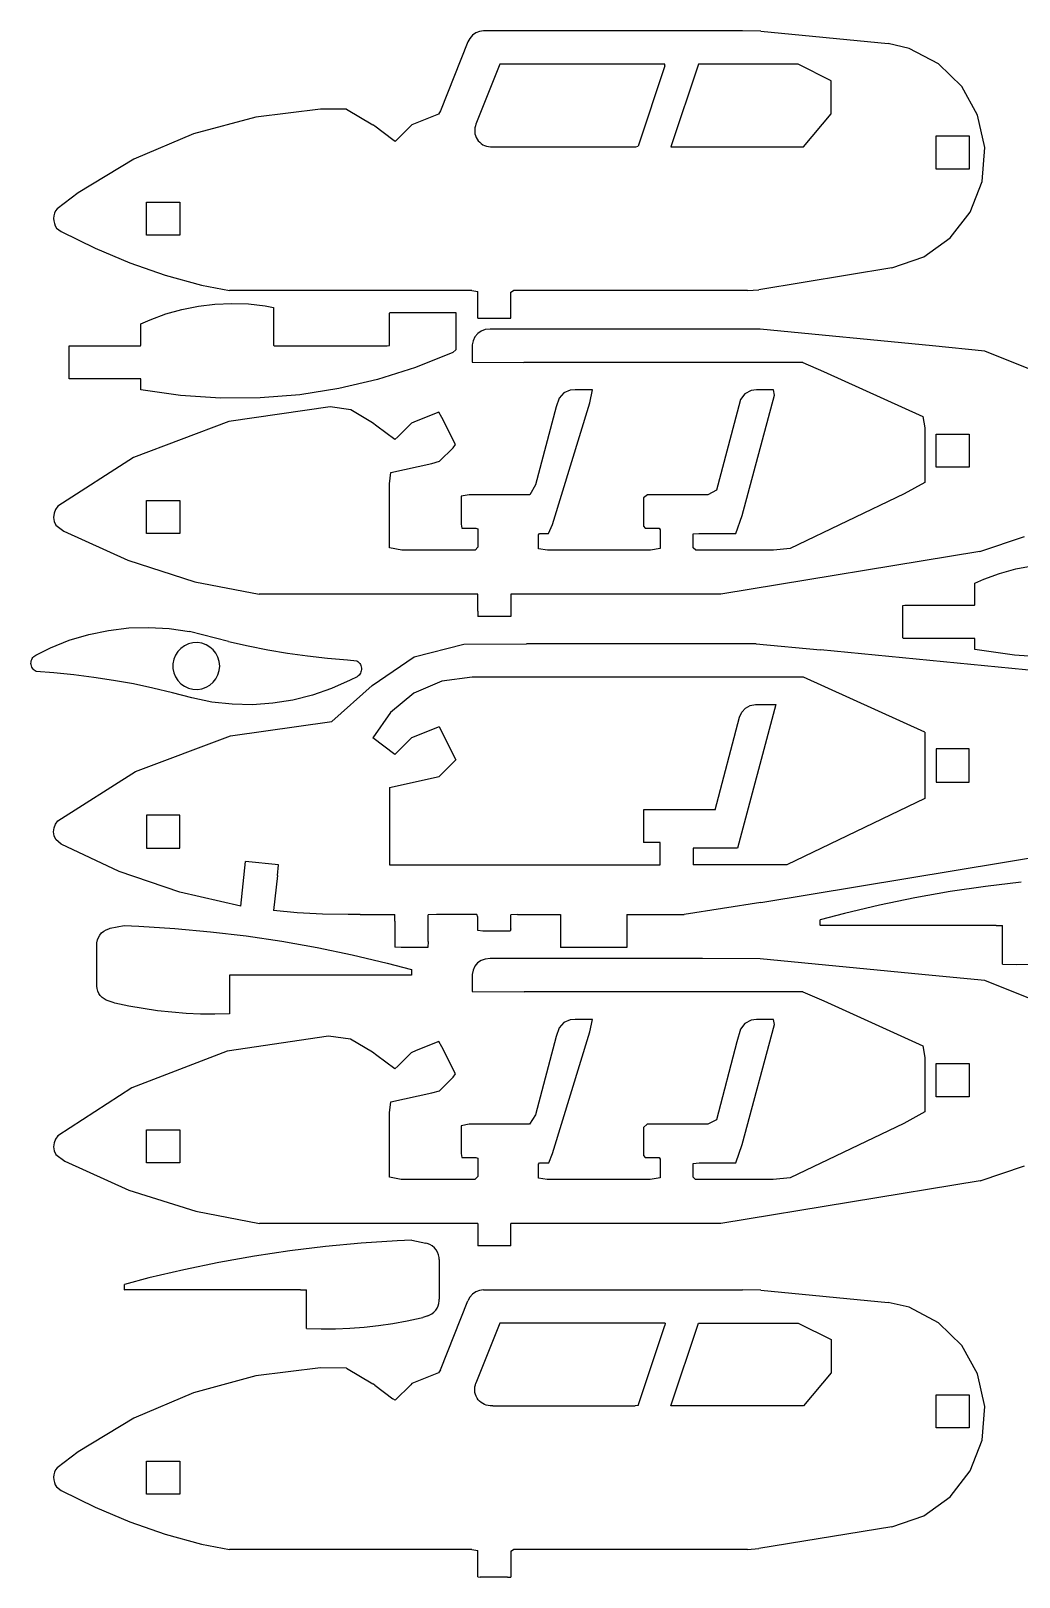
# Model space of a CAD drawing. Extents: x -268 to 268, y -210 to 210.
# Drawn here: x -268.4 to 0, y -210 to 210 of the extents above; entities that cross this region are included whole.
import ezdxf

# ---------------------------------------------------------------- set-up
doc = ezdxf.new("R2010")
doc.units = 0
doc.header["$MEASUREMENT"] = 0
doc.layers.get('0').update_dxf_attribs({"linetype": 'CONTINUOUS'})

msp = doc.modelspace()

# ---------------------------------------------------------------- linework, layer by layer
for p, q in [((-145.46, 209.99), (-146.56, 209.86)), ((-75.1, 209.99), (-145.46, 209.99)), ((-70.17, 209.95), (-75.1, 209.99)), ((-149.71, 207.04), (-157.21, 188.25)), ((-149.24, 207.95), (-149.71, 207.04)), ((-148.51, 208.81), (-149.24, 207.95)), ((-147.6, 209.45), (-148.51, 208.81)), ((-146.56, 209.86), (-147.6, 209.45)), ((-70.17, 209.95), (-35.55, 206.58)), ((-29.85, 205.24), (-35.55, 206.58)), ((-21.9, 201.05), (-29.85, 205.24)), ((-141.03, 200.96), (-147.54, 184.67)), ((-96.19, 200.96), (-141.03, 200.96)), ((-96.19, 200.47), (-103.48, 178.66)), ((-96.19, 200.47), (-96.19, 200.96)), ((-87.04, 200.96), (-94.55, 178.48)), ((-60.03, 200.96), (-87.04, 200.96)), ((-51.04, 196.46), (-60.03, 200.96)), ((-15.58, 194.88), (-21.9, 201.05)), ((-51.04, 187.47), (-51.04, 196.46)), ((-11.25, 187.15), (-15.58, 194.88)), ((-207.32, 186.6), (-224.3, 182.03)), ((-189.79, 188.78), (-207.32, 186.6)), ((-182.67, 188.75), (-189.79, 188.78)), ((-182.67, 188.75), (-175.57, 184.47)), ((-157.7, 187.4), (-164.93, 184.5)), ((-157.21, 188.25), (-157.7, 187.4)), ((-58.54, 178.48), (-51.04, 187.47)), ((-9.28, 178.3), (-11.25, 187.15)), ((-224.3, 182.03), (-240.47, 175.14)), ((-175.03, 184.08), (-175.57, 184.47)), ((-170.1, 180.39), (-175.03, 184.08)), ((-169.52, 179.97), (-165.27, 184.22)), ((-164.93, 184.5), (-165.27, 184.22)), ((-147.82, 183.67), (-147.88, 183.13)), ((-147.88, 183.13), (-147.87, 182.6)), ((-147.87, 182.6), (-147.8, 182.07)), ((-147.7, 184.2), (-147.82, 183.67)), ((-147.8, 182.07), (-147.67, 181.56)), ((-147.54, 184.67), (-147.7, 184.2)), ((-147.67, 181.56), (-147.47, 181.06)), ((-147.47, 181.06), (-147.21, 180.59)), ((-147.21, 180.59), (-146.89, 180.14)), ((-22.54, 172.46), (-22.54, 181.49)), ((-22.54, 181.49), (-13.54, 181.49)), ((-13.54, 181.49), (-13.54, 172.46)), ((-169.52, 179.97), (-170.1, 180.39)), ((-146.89, 180.14), (-146.52, 179.74)), ((-146.52, 179.74), (-146.11, 179.39)), ((-146.11, 179.39), (-145.67, 179.09)), ((-145.67, 179.09), (-145.19, 178.85)), ((-145.19, 178.85), (-144.69, 178.67)), ((-144.69, 178.67), (-144.16, 178.55)), ((-144.16, 178.55), (-143.62, 178.49)), ((-143.62, 178.49), (-142.83, 178.48)), ((-142.83, 178.48), (-104.1, 178.48)), ((-104.1, 178.48), (-103.48, 178.66)), ((-94.55, 178.48), (-58.54, 178.48)), ((-9.99, 169.11), (-9.28, 178.3)), ((-240.47, 175.14), (-255.6, 166.03)), ((-13.54, 172.46), (-22.54, 172.46)), ((-13.24, 160.79), (-9.99, 169.11)), ((-255.6, 166.03), (-261.33, 161.66)), ((-262.19, 159.78), (-262.26, 159.08)), ((-262.01, 160.45), (-262.19, 159.78)), ((-261.72, 161.08), (-262.01, 160.45)), ((-261.33, 161.66), (-261.72, 161.08)), ((-237.04, 154.48), (-237.04, 163.47)), ((-237.04, 163.47), (-228.01, 163.47)), ((-228.01, 163.47), (-228.01, 154.48)), ((-18.67, 153.82), (-13.24, 160.79)), ((-262.26, 159.08), (-262.22, 158.38)), ((-262.22, 158.38), (-262.07, 157.7)), ((-262.07, 157.7), (-261.82, 157.05)), ((-261.82, 157.05), (-261.46, 156.45)), ((-261.46, 156.45), (-260.18, 155.5)), ((-260.18, 155.5), (-251.02, 150.95)), ((-228.01, 154.48), (-237.04, 154.48)), ((-25.89, 148.64), (-18.67, 153.82)), ((-251.02, 150.95), (-241.6, 147)), ((-241.6, 147), (-231.95, 143.66)), ((-34.54, 145.68), (-25.89, 148.64)), ((-231.95, 143.66), (-222.1, 140.93)), ((-34.54, 145.68), (-70.66, 139.67)), ((-222.1, 140.93), (-214.48, 139.47)), ((-148.61, 139.47), (-214.48, 139.47)), ((-148.61, 139.47), (-147.05, 139.17)), ((-147.05, 131.99), (-147.05, 139.17)), ((-138.02, 139.01), (-137.33, 139.47)), ((-138.02, 131.96), (-138.02, 139.01)), ((-73.76, 139.47), (-137.33, 139.47)), ((-73.76, 139.47), (-70.66, 139.67)), ((-227.4, 134.33), (-222.94, 135.23)), ((-222.94, 135.23), (-218.43, 135.78)), ((-218.43, 135.78), (-213.89, 135.98)), ((-213.89, 135.98), (-209.34, 135.84)), ((-209.34, 135.84), (-204.79, 135.35)), ((-204.79, 135.35), (-202.52, 134.85)), ((-202.52, 134.85), (-202.52, 124.65)), ((-238.53, 130.43), (-236.07, 131.54)), ((-238.53, 124.61), (-238.53, 130.43)), ((-236.07, 131.54), (-231.78, 133.1)), ((-231.78, 133.1), (-227.4, 134.33)), ((-171.01, 133.27), (-170.96, 133.48)), ((-171.01, 124.54), (-171.01, 133.27)), ((-170.96, 133.48), (-153.56, 133.48)), ((-153.56, 133.48), (-153.03, 133.47)), ((-153.03, 133.47), (-153.03, 123.34)), ((-147.05, 131.99), (-146.35, 131.96)), ((-146.35, 131.96), (-138.96, 131.96)), ((-138.96, 131.96), (-138.02, 131.96)), ((-147.82, 126.88), (-148.32, 125.83)), ((-147.07, 127.78), (-147.82, 126.88)), ((-146.13, 128.45), (-147.07, 127.78)), ((-145.04, 128.87), (-146.13, 128.45)), ((-143.64, 128.99), (-145.04, 128.87)), ((-85.91, 128.99), (-143.64, 128.99)), ((-70.3, 128.96), (-85.91, 128.99)), ((-23.54, 124.42), (-70.3, 128.96)), ((-258.03, 124.47), (-257.56, 124.49)), ((-258.03, 115.73), (-258.03, 124.47)), ((-257.56, 124.49), (-238.62, 124.49)), ((-238.62, 124.49), (-238.53, 124.61)), ((-202.52, 124.65), (-202.28, 124.49)), ((-202.28, 124.49), (-171.62, 124.49)), ((-171.62, 124.49), (-171.01, 124.54)), ((-153.86, 122.6), (-163.95, 118.57)), ((-153.03, 123.34), (-153.86, 122.6)), ((-148.32, 125.83), (-148.53, 124.69)), ((-148.53, 124.69), (-148.53, 123.65)), ((-148.53, 123.65), (-148.53, 120.01)), ((-9.25, 123.01), (-23.54, 124.42)), ((3.12, 118.01), (-9.25, 123.01)), ((-163.95, 118.57), (-174.27, 115.32)), ((-148.53, 120.01), (-134.55, 119.96)), ((-58.73, 119.96), (-134.55, 119.96)), ((-58.73, 119.96), (-53.1, 117.49)), ((-258.01, 115.46), (-258.03, 115.73)), ((-238.53, 115.46), (-258.01, 115.46)), ((-238.53, 112.49), (-238.53, 115.46)), ((-174.27, 115.32), (-184.78, 112.85)), ((-53.1, 117.49), (-26.14, 105.26)), ((-227.76, 110.95), (-238.53, 112.49)), ((-216.96, 110.22), (-227.76, 110.95)), ((-206.16, 110.3), (-216.96, 110.22)), ((-195.42, 111.17), (-206.16, 110.3)), ((-184.78, 112.85), (-195.42, 111.17)), ((-124.96, 110.21), (-125.74, 107.89)), ((-123.68, 111.64), (-124.96, 110.21)), ((-121.91, 112.41), (-123.68, 111.64)), ((-120.54, 112.49), (-121.91, 112.41)), ((-115.86, 112.49), (-120.54, 112.49)), ((-116.61, 109.01), (-115.86, 112.49)), ((-75.65, 109.86), (-76.62, 106.46)), ((-74.48, 111.4), (-75.65, 109.86)), ((-75.22, 78.34), (-66.44, 111.02)), ((-72.8, 112.31), (-74.48, 111.4)), ((-71.34, 112.49), (-72.8, 112.31)), ((-66.7, 112.49), (-71.34, 112.49)), ((-66.44, 111.02), (-66.7, 112.49)), ((-187.17, 107.89), (-214.71, 103.92)), ((-181.56, 107.08), (-187.17, 107.89)), ((-175.61, 103.5), (-181.56, 107.08)), ((-157.64, 106.42), (-163.74, 103.98)), ((-156.78, 104.99), (-157.64, 106.42)), ((-125.74, 107.89), (-131.33, 86.67)), ((-126.78, 75.95), (-116.61, 109.01)), ((-76.62, 106.46), (-82.21, 85.24)), ((-26.14, 105.26), (-25.55, 102.14)), ((-214.71, 103.92), (-240.6, 94.08)), ((-174.42, 102.62), (-175.61, 103.5)), ((-169.59, 99.01), (-174.42, 102.62)), ((-165.09, 103.4), (-168.72, 99.77)), ((-163.74, 103.98), (-165.09, 103.4)), ((-153.11, 97.64), (-156.78, 104.99)), ((-25.55, 102.14), (-25.55, 87.34)), ((-168.72, 99.77), (-169.59, 99.01)), ((-157.43, 93.08), (-153.74, 96.77)), ((-153.74, 96.77), (-153.11, 97.64)), ((-22.54, 100.49), (-13.54, 100.49)), ((-22.54, 91.46), (-22.54, 100.49)), ((-13.54, 100.49), (-13.54, 91.46)), ((-240.6, 94.08), (-261.14, 80.88)), ((-170.69, 90.05), (-159.56, 92.53)), ((-159.56, 92.53), (-157.43, 93.08)), ((-171.01, 86.94), (-170.69, 90.05)), ((-13.54, 91.46), (-22.54, 91.46)), ((-171.01, 69.55), (-171.01, 86.94)), ((-131.33, 86.67), (-132.92, 83.99)), ((-82.21, 85.24), (-84.5, 83.99)), ((-31.21, 84.25), (-62.14, 69.41)), ((-25.55, 87.34), (-31.21, 84.25)), ((-261.78, 79.98), (-262.15, 78.96)), ((-261.14, 80.88), (-261.78, 79.98)), ((-237.04, 82.47), (-228.01, 82.47)), ((-237.04, 73.48), (-237.04, 82.47)), ((-228.01, 82.47), (-228.01, 73.48)), ((-149.35, 83.99), (-151.54, 83.62)), ((-151.54, 83.62), (-151.54, 76.03)), ((-132.92, 83.99), (-149.35, 83.99)), ((-100.96, 83.99), (-102.01, 83.14)), ((-102.01, 83.14), (-102.01, 75.49)), ((-84.5, 83.99), (-100.96, 83.99)), ((-262.15, 78.96), (-262.26, 77.85)), ((-262.26, 77.85), (-262.09, 76.77)), ((-262.09, 76.77), (-261.66, 75.76)), ((-261.66, 75.76), (-259.48, 74.12)), ((-151.54, 76.03), (-151.37, 74.96)), ((-127.79, 73.48), (-126.78, 75.95)), ((-76.93, 73.48), (-75.22, 78.34)), ((-259.48, 74.12), (-242.09, 66.19)), ((-228.01, 73.48), (-237.04, 73.48)), ((-151.37, 74.96), (-147.61, 74.96)), ((-147.61, 74.96), (-147.05, 74.76)), ((-147.05, 74.76), (-147.05, 69.76)), ((-130.51, 73.12), (-130.31, 73.48)), ((-130.51, 69.31), (-130.51, 73.12)), ((-130.31, 73.48), (-127.79, 73.48)), ((-102.01, 75.49), (-101.61, 74.96)), ((-101.61, 74.96), (-97.8, 74.96)), ((-97.8, 74.96), (-97.52, 74.46)), ((-97.52, 74.46), (-97.52, 69.39)), ((-88.53, 73.34), (-86.95, 73.48)), ((-88.53, 69.6), (-88.53, 73.34)), ((-86.95, 73.48), (-76.93, 73.48)), ((-10.61, 68.63), (1.5, 72.69)), ((-167.71, 68.98), (-171.01, 69.55)), ((-147.77, 68.98), (-167.71, 68.98)), ((-147.05, 69.76), (-147.77, 68.98)), ((-128.1, 68.98), (-130.51, 69.31)), ((-100.1, 68.98), (-128.1, 68.98)), ((-97.52, 69.39), (-100.1, 68.98)), ((-87.84, 68.98), (-88.53, 69.6)), ((-66.72, 68.98), (-87.84, 68.98)), ((-10.61, 68.63), (-81.01, 56.98)), ((-62.14, 69.41), (-66.72, 68.98)), ((-242.09, 66.19), (-223.91, 60.39)), ((-5.28, 62.62), (-0.89, 63.84)), ((-0.89, 63.84), (3.56, 64.73)), ((-223.91, 60.39), (-206.42, 56.98)), ((-12.02, 59.94), (-9.57, 61.05)), ((-12.02, 54.08), (-12.02, 59.94)), ((-9.57, 61.05), (-5.28, 62.62)), ((-147.05, 56.97), (-206.42, 56.98)), ((-147.05, 52.41), (-147.05, 56.97)), ((-138.02, 56.98), (-138.02, 50.96)), ((-81.01, 56.98), (-138.02, 56.98)), ((-147.05, 52.41), (-147.04, 50.96)), ((-138.02, 50.96), (-147.04, 50.96)), ((-31.53, 53.94), (-31.06, 53.97)), ((-31.53, 45.24), (-31.53, 53.94)), ((-31.06, 53.97), (-12.12, 53.97)), ((-12.12, 53.97), (-12.02, 54.08)), ((-252.72, 46.05), (-247.34, 47.17)), ((-247.34, 47.17), (-241.87, 47.82)), ((-241.87, 47.82), (-236.37, 47.98)), ((-236.37, 47.98), (-230.84, 47.66)), ((-230.84, 47.66), (-225.34, 46.84)), ((-214.73, 44.17), (-225.34, 46.84)), ((-267.09, 40.45), (-263.14, 42.4)), ((-263.14, 42.4), (-258, 44.46)), ((-258, 44.46), (-252.72, 46.05)), ((-227.7, 42.27), (-228.51, 41.41)), ((-226.74, 42.96), (-227.7, 42.27)), ((-225.65, 43.47), (-226.74, 42.96)), ((-224.46, 43.76), (-225.65, 43.47)), ((-223.2, 43.83), (-224.46, 43.76)), ((-221.97, 43.65), (-223.2, 43.83)), ((-220.84, 43.24), (-221.97, 43.65)), ((-219.81, 42.64), (-220.84, 43.24)), ((-218.91, 41.86), (-219.81, 42.64)), ((-214.73, 44.17), (-209.41, 42.98)), ((-209.41, 42.98), (-204.06, 41.92)), ((-164.31, 40), (-150.79, 43.4)), ((-150.79, 43.4), (-133.78, 43.49)), ((-71.37, 43.49), (-133.78, 43.49)), ((-71.37, 43.49), (-53.91, 41.88)), ((-31.5, 44.98), (-31.53, 45.24)), ((-12.02, 44.98), (-31.5, 44.98)), ((-12.02, 41.97), (-12.02, 44.98)), ((-268.43, 38.19), (-268.41, 38.54)), ((-268.4, 37.85), (-268.43, 38.19)), ((-268.41, 38.54), (-268.34, 38.88)), ((-268.32, 37.51), (-268.4, 37.85)), ((-268.34, 38.88), (-268.23, 39.21)), ((-268.23, 39.21), (-268.07, 39.51)), ((-268.07, 39.51), (-267.88, 39.79)), ((-267.88, 39.79), (-267.65, 40.04)), ((-267.65, 40.04), (-267.38, 40.26)), ((-267.38, 40.26), (-267.09, 40.45)), ((-229.61, 39.31), (-229.85, 38.1)), ((-229.85, 38.1), (-229.85, 36.84)), ((-229.16, 40.42), (-229.61, 39.31)), ((-228.51, 41.41), (-229.16, 40.42)), ((-218.18, 40.93), (-218.91, 41.86)), ((-217.62, 39.88), (-218.18, 40.93)), ((-217.27, 38.71), (-217.62, 39.88)), ((-217.15, 37.47), (-217.27, 38.71)), ((-204.06, 41.92), (-198.69, 41.01)), ((-198.69, 41.01), (-193.3, 40.24)), ((-193.3, 40.24), (-187.89, 39.61)), ((-187.89, 39.61), (-182.46, 39.13)), ((-182.46, 39.13), (-179.87, 38.87)), ((-179.87, 38.87), (-179.58, 38.67)), ((-179.58, 38.67), (-179.32, 38.44)), ((-179.32, 38.44), (-179.1, 38.17)), ((-179.1, 38.17), (-178.92, 37.89)), ((-178.92, 37.89), (-178.78, 37.58)), ((-175.71, 32.23), (-164.31, 40)), ((21.17, 34.59), (-53.91, 41.88)), ((-1.27, 40.42), (-12.02, 41.97)), ((9.53, 39.7), (-1.27, 40.42)), ((-268.2, 37.19), (-268.32, 37.51)), ((-268.03, 36.89), (-268.2, 37.19)), ((-267.83, 36.62), (-268.03, 36.89)), ((-267.59, 36.37), (-267.83, 36.62)), ((-267.32, 36.16), (-267.59, 36.37)), ((-267.02, 35.99), (-267.32, 36.16)), ((-262.19, 35.63), (-267.02, 35.99)), ((-256.77, 35.09), (-262.19, 35.63)), ((-251.37, 34.4), (-256.77, 35.09)), ((-245.98, 33.57), (-251.37, 34.4)), ((-229.85, 36.84), (-229.61, 35.64)), ((-229.61, 35.64), (-229.16, 34.52)), ((-229.16, 34.52), (-228.51, 33.53)), ((-218.91, 33.08), (-218.18, 34.01)), ((-218.18, 34.01), (-217.62, 35.07)), ((-217.62, 35.07), (-217.27, 36.23)), ((-217.27, 36.23), (-217.15, 37.47)), ((-181.69, 33.6), (-186.76, 31.34)), ((-179.83, 34.58), (-181.69, 33.6)), ((-179.55, 34.79), (-179.83, 34.58)), ((-179.3, 35.03), (-179.55, 34.79)), ((-179.08, 35.29), (-179.3, 35.03)), ((-178.91, 35.58), (-179.08, 35.29)), ((-178.77, 35.89), (-178.91, 35.58)), ((-178.78, 37.58), (-178.69, 37.25)), ((-178.68, 36.21), (-178.77, 35.89)), ((-178.69, 37.25), (-178.64, 36.9)), ((-178.64, 36.55), (-178.68, 36.21)), ((-178.64, 36.9), (-178.64, 36.55)), ((-148.53, 34.46), (-156.84, 33.37)), ((-58.54, 34.46), (-148.53, 34.46)), ((-25.55, 19.49), (-58.54, 34.46)), ((-240.61, 32.6), (-245.98, 33.57)), ((-235.27, 31.48), (-240.61, 32.6)), ((-229.96, 30.22), (-235.27, 31.48)), ((-224.68, 28.81), (-229.96, 30.22)), ((-228.51, 33.53), (-227.7, 32.67)), ((-227.7, 32.67), (-226.74, 31.98)), ((-226.74, 31.98), (-225.65, 31.47)), ((-225.65, 31.47), (-224.46, 31.18)), ((-224.46, 31.18), (-223.2, 31.12)), ((-223.2, 31.12), (-221.97, 31.3)), ((-221.97, 31.3), (-220.84, 31.7)), ((-220.84, 31.7), (-219.81, 32.3)), ((-219.81, 32.3), (-218.91, 33.08)), ((-191.98, 29.54), (-197.32, 28.21)), ((-186.76, 31.34), (-191.98, 29.54)), ((-186.7, 22.41), (-175.71, 32.23)), ((-164.4, 30.08), (-170.77, 24.87)), ((-156.84, 33.37), (-164.4, 30.08)), ((-219.26, 27.68), (-224.68, 28.81)), ((-213.75, 27.08), (-219.26, 27.68)), ((-208.24, 26.97), (-213.75, 27.08)), ((-202.75, 27.35), (-208.24, 26.97)), ((-197.32, 28.21), (-202.75, 27.35)), ((-66.05, 26.99), (-76.52, -11.98)), ((-75.29, 24.97), (-74.3, 26.04)), ((-74.3, 26.04), (-73.03, 26.74)), ((-73.03, 26.74), (-71.57, 26.99)), ((-71.57, 26.99), (-66.05, 26.99)), ((-214.19, 18.56), (-186.7, 22.41)), ((-170.77, 24.87), (-175.55, 17.96)), ((-82.54, -1.54), (-75.91, 23.6)), ((-75.91, 23.6), (-75.29, 24.97)), ((-240.05, 8.86), (-214.19, 18.56)), ((-169.53, 13.47), (-175.55, 17.96)), ((-169.53, 13.47), (-165.03, 17.96)), ((-157.52, 20.97), (-165.03, 17.96)), ((-157.52, 20.97), (-153.03, 11.98)), ((-25.55, 19.49), (-25.55, 1.47)), ((-13.54, 14.99), (-22.54, 14.99)), ((-22.54, 14.99), (-22.54, 5.96)), ((-13.54, 5.96), (-13.54, 14.99)), ((-261.12, -4.6), (-240.05, 8.86)), ((-157.52, 7.49), (-153.03, 11.98)), ((-171.01, 4.48), (-157.52, 7.49)), ((-171.01, 4.48), (-171.01, -16.48)), ((-70.11, -26.71), (121.55, 5.02)), ((-22.54, 5.96), (-13.54, 5.96)), ((-25.55, 1.47), (-63.04, -16.48)), ((-237.04, -3.03), (-237.04, -11.98)), ((-228.01, -3.03), (-237.04, -3.03)), ((-228.01, -11.98), (-228.01, -3.03)), ((-82.54, -1.54), (-102.01, -1.54)), ((-102.01, -1.54), (-102.01, -10.5)), ((-262.26, -7.58), (-262.15, -6.49)), ((-262.1, -8.67), (-262.26, -7.58)), ((-262.15, -6.49), (-261.76, -5.49)), ((-261.76, -5.49), (-261.12, -4.6)), ((-261.68, -9.67), (-262.1, -8.67)), ((-260.23, -10.93), (-261.68, -9.67)), ((-244.46, -18.33), (-260.23, -10.93)), ((-237.04, -11.98), (-228.01, -11.98)), ((-97.52, -10.5), (-102.01, -10.5)), ((-97.52, -16.48), (-97.52, -10.5)), ((-76.52, -11.98), (-88.53, -11.98)), ((-88.53, -11.98), (-88.53, -16.48)), ((-211.44, -27.71), (-210.1, -15.6)), ((-201.16, -16.55), (-210.1, -15.6)), ((-201.47, -19.44), (-201.16, -16.55)), ((-171.01, -16.48), (-97.52, -16.48)), ((-63.04, -16.48), (-88.53, -16.48)), ((-227.99, -23.97), (-244.46, -18.33)), ((-201.47, -19.44), (-202.52, -28.95)), ((-211.44, -27.71), (-227.99, -23.97)), ((-18.73, -23.81), (-28.35, -25.52)), ((-9.08, -22.37), (-18.73, -23.81)), ((0.61, -21.19), (-9.08, -22.37)), ((-196.15, -29.58), (-202.52, -28.95)), ((-70.11, -26.71), (-90.99, -30)), ((-37.91, -27.51), (-47.42, -29.76)), ((-28.35, -25.52), (-37.91, -27.51)), ((-246.86, -33.77), (-243.08, -32.99)), ((-243.08, -32.99), (-239.12, -33.15)), ((-239.12, -33.15), (-229.37, -33.78)), ((-189.21, -29.95), (-196.15, -29.58)), ((-182.26, -30.01), (-189.21, -29.95)), ((-179, -30), (-182.26, -30.01)), ((-179, -30), (-169.59, -30)), ((-169.53, -31.8), (-169.59, -30)), ((-169.53, -31.8), (-169.53, -38.92)), ((-158.26, -30), (-160.53, -30.13)), ((-160.53, -37.39), (-160.53, -30.13)), ((-147.28, -30), (-158.26, -30)), ((-147.05, -30.72), (-147.28, -30)), ((-147.05, -34.4), (-147.05, -30.72)), ((-136.26, -30), (-138.02, -30.14)), ((-138.02, -33.87), (-138.02, -30.14)), ((-136.26, -30), (-124.53, -30)), ((-124.53, -30), (-124.53, -39)), ((-106.55, -30), (-106.55, -39)), ((-106.55, -30), (-90.99, -30)), ((-47.42, -29.76), (-54.04, -31.5)), ((-54.04, -32.93), (-54.04, -31.5)), ((-54.04, -32.93), (-53.96, -32.98)), ((-6.21, -32.98), (-53.96, -32.98)), ((-6.21, -32.98), (-4.51, -32.98)), ((-4.51, -43.49), (-4.51, -32.98)), ((-250.53, -38.24), (-250.5, -37.69)), ((-250.5, -37.69), (-250.36, -36.94)), ((-250.36, -36.94), (-250.09, -36.23)), ((-250.09, -36.23), (-249.71, -35.59)), ((-249.71, -35.59), (-249.23, -35.02)), ((-249.23, -35.02), (-248.66, -34.53)), ((-248.66, -34.53), (-248.01, -34.15)), ((-248.01, -34.15), (-247.29, -33.87)), ((-247.29, -33.87), (-246.86, -33.77)), ((-229.37, -33.78), (-219.65, -34.68)), ((-219.65, -34.68), (-209.96, -35.85)), ((-209.96, -35.85), (-200.31, -37.3)), ((-200.31, -37.3), (-190.7, -39.01)), ((-160.53, -37.39), (-160.63, -39)), ((-145.7, -34.5), (-147.05, -34.4)), ((-138.25, -34.5), (-145.7, -34.5)), ((-138.02, -33.87), (-138.25, -34.5)), ((-250.53, -49.01), (-250.53, -38.24)), ((-190.7, -39.01), (-181.15, -40.99)), ((-181.15, -40.99), (-171.64, -43.24)), ((-167.82, -39), (-169.53, -38.92)), ((-160.63, -39), (-167.82, -39)), ((-106.55, -39), (-124.53, -39)), ((-171.64, -43.24), (-165.03, -44.98)), ((-165.03, -44.98), (-165.03, -46.46)), ((-148.32, -45.14), (-148.53, -46.3)), ((-147.83, -44.08), (-148.32, -45.14)), ((-147.08, -43.18), (-147.83, -44.08)), ((-146.13, -42.52), (-147.08, -43.18)), ((-145.05, -42.12), (-146.13, -42.52)), ((-143.66, -42.01), (-145.05, -42.12)), ((-85.97, -42.01), (-143.66, -42.01)), ((-70.31, -42.03), (-85.97, -42.01)), ((-23.59, -46.54), (-70.31, -42.03)), ((-4.51, -43.49), (-0.59, -43.58)), ((-0.59, -43.58), (3.33, -43.54)), ((-250.52, -49.46), (-250.53, -49.01)), ((-250.43, -50.16), (-250.52, -49.46)), ((-250.24, -50.82), (-250.43, -50.16)), ((-212.82, -46.5), (-214.52, -46.51)), ((-214.52, -46.51), (-214.52, -56.98)), ((-165.12, -46.5), (-212.82, -46.5)), ((-165.03, -46.46), (-165.12, -46.5)), ((-148.53, -46.3), (-148.53, -47.35)), ((-148.53, -47.35), (-148.53, -50.95)), ((-9.27, -47.94), (-23.59, -46.54)), ((3.1, -52.94), (-9.27, -47.94)), ((-249.96, -51.45), (-250.24, -50.82)), ((-249.58, -52.01), (-249.96, -51.45)), ((-249.12, -52.52), (-249.58, -52.01)), ((-248.58, -52.95), (-249.12, -52.52)), ((-247.97, -53.3), (-248.58, -52.95)), ((-247.44, -53.51), (-247.97, -53.3)), ((-246.08, -53.95), (-247.44, -53.51)), ((-245.65, -54.06), (-246.08, -53.95)), ((-241.81, -54.88), (-245.65, -54.06)), ((-148.53, -50.95), (-134.45, -51)), ((-58.72, -51), (-134.45, -51)), ((-58.72, -51), (-53.05, -53.49)), ((-53.05, -53.49), (-26.12, -65.71)), ((-237.95, -55.58), (-241.81, -54.88)), ((-234.07, -56.14), (-237.95, -55.58)), ((-230.18, -56.58), (-234.07, -56.14)), ((-226.28, -56.88), (-230.18, -56.58)), ((-222.36, -57.05), (-226.28, -56.88)), ((-218.44, -57.08), (-222.36, -57.05)), ((-214.52, -56.98), (-218.44, -57.08)), ((-121.93, -58.59), (-123.69, -59.35)), ((-120.56, -58.5), (-121.93, -58.59)), ((-115.88, -58.5), (-120.56, -58.5)), ((-116.57, -61.86), (-115.88, -58.5)), ((-72.81, -58.68), (-74.49, -59.59)), ((-71.35, -58.5), (-72.81, -58.68)), ((-66.71, -58.5), (-71.35, -58.5)), ((-66.43, -59.92), (-66.71, -58.5)), ((-126.75, -94.91), (-116.57, -61.86)), ((-124.97, -60.78), (-125.75, -63.17)), ((-123.69, -59.35), (-124.97, -60.78)), ((-75.65, -61.13), (-76.63, -64.59)), ((-74.49, -59.59), (-75.65, -61.13)), ((-75.19, -92.53), (-66.43, -59.92)), ((-215.13, -67.14), (-240.99, -77.08)), ((-187.61, -63.08), (-215.13, -67.14)), ((-181.61, -63.84), (-187.61, -63.08)), ((-175.62, -67.45), (-181.61, -63.84)), ((-163.78, -66.99), (-165.1, -67.56)), ((-157.66, -64.54), (-163.78, -66.99)), ((-156.81, -65.92), (-157.66, -64.54)), ((-153.12, -73.29), (-156.81, -65.92)), ((-125.75, -63.17), (-131.35, -84.42)), ((-76.63, -64.59), (-82.23, -85.79)), ((-26.12, -65.71), (-25.55, -68.85)), ((-174.46, -68.31), (-175.62, -67.45)), ((-169.6, -71.93), (-174.46, -68.31)), ((-168.75, -71.21), (-169.6, -71.93)), ((-165.1, -67.56), (-168.75, -71.21)), ((-25.55, -68.85), (-25.55, -83.63)), ((-22.54, -79.5), (-22.54, -70.5)), ((-22.54, -70.5), (-13.54, -70.5)), ((-13.54, -70.5), (-13.54, -79.5)), ((-157.42, -77.87), (-153.72, -74.16)), ((-153.72, -74.16), (-153.12, -73.29)), ((-240.99, -77.08), (-261.16, -90.09)), ((-170.66, -80.9), (-159.5, -78.41)), ((-159.5, -78.41), (-157.42, -77.87)), ((-13.54, -79.5), (-22.54, -79.5)), ((-171.01, -83.91), (-170.66, -80.9)), ((-171.01, -101.36), (-171.01, -83.91)), ((-25.55, -83.63), (-31.28, -86.74)), ((-149.42, -87), (-151.54, -87.4)), ((-151.54, -87.4), (-151.54, -94.96)), ((-132.97, -87), (-149.42, -87)), ((-131.35, -84.42), (-132.97, -87)), ((-101, -87), (-102.01, -87.88)), ((-102.01, -87.88), (-102.01, -95.48)), ((-84.55, -87), (-101, -87)), ((-82.23, -85.79), (-84.55, -87)), ((-31.28, -86.74), (-62.17, -101.56)), ((-262.16, -92.03), (-262.26, -93.13)), ((-261.79, -91), (-262.16, -92.03)), ((-261.16, -90.09), (-261.79, -91)), ((-237.04, -88.49), (-228.01, -88.49)), ((-237.04, -97.48), (-237.04, -88.49)), ((-228.01, -88.49), (-228.01, -97.48)), ((-262.26, -93.13), (-262.09, -94.22)), ((-262.09, -94.22), (-261.65, -95.22)), ((-261.65, -95.22), (-259.2, -96.98)), ((-151.54, -94.96), (-151.36, -95.99)), ((-151.36, -95.99), (-147.59, -95.99)), ((-147.59, -95.99), (-147.05, -96.21)), ((-147.05, -96.21), (-147.05, -101.22)), ((-127.78, -97.48), (-126.75, -94.91)), ((-102.01, -95.48), (-101.6, -95.99)), ((-101.6, -95.99), (-97.79, -95.99)), ((-97.79, -95.99), (-97.52, -96.51)), ((-97.52, -96.51), (-97.52, -101.58)), ((-76.92, -97.48), (-75.19, -92.53)), ((-259.2, -96.98), (-241.79, -104.88)), ((-228.01, -97.48), (-237.04, -97.48)), ((-130.51, -97.82), (-130.3, -97.48)), ((-130.51, -101.63), (-130.51, -97.82)), ((-130.3, -97.48), (-127.78, -97.48)), ((-88.53, -97.61), (-86.93, -97.48)), ((-88.53, -101.35), (-88.53, -97.61)), ((-86.93, -97.48), (-76.92, -97.48)), ((-10.6, -102.33), (1.51, -98.26)), ((-241.79, -104.88), (-223.6, -110.64)), ((-167.82, -101.97), (-171.01, -101.36)), ((-147.83, -101.97), (-167.82, -101.97)), ((-147.05, -101.22), (-147.83, -101.97)), ((-128.18, -101.97), (-130.51, -101.63)), ((-100.19, -101.97), (-128.18, -101.97)), ((-97.52, -101.58), (-100.19, -101.97)), ((-87.86, -101.97), (-88.53, -101.35)), ((-66.76, -101.97), (-87.86, -101.97)), ((-10.6, -102.33), (-81.01, -113.98)), ((-62.17, -101.56), (-66.76, -101.97)), ((-223.6, -110.64), (-206.36, -113.98)), ((-147.05, -113.99), (-206.36, -113.98)), ((-147.05, -113.99), (-147.05, -118.59)), ((-81.01, -113.98), (-138.02, -113.98)), ((-138.02, -120), (-138.02, -113.98)), ((-198.09, -121.37), (-207.74, -122.81)), ((-188.4, -120.19), (-198.09, -121.37)), ((-178.68, -119.29), (-188.4, -120.19)), ((-168.93, -118.65), (-178.68, -119.29)), ((-164.97, -118.48), (-168.93, -118.65)), ((-164.97, -118.48), (-161.19, -119.26)), ((-160.76, -119.37), (-161.19, -119.26)), ((-160.04, -119.64), (-160.76, -119.37)), ((-159.4, -120.03), (-160.04, -119.64)), ((-158.82, -120.52), (-159.4, -120.03)), ((-158.34, -121.09), (-158.82, -120.52)), ((-157.96, -121.74), (-158.34, -121.09)), ((-157.7, -122.45), (-157.96, -121.74)), ((-147.05, -118.59), (-147.04, -120)), ((-138.02, -120), (-147.04, -120)), ((-217.35, -124.52), (-226.91, -126.49)), ((-207.74, -122.81), (-217.35, -124.52)), ((-157.55, -123.22), (-157.7, -122.45)), ((-157.52, -123.77), (-157.55, -123.22)), ((-157.52, -123.77), (-157.52, -134.51)), ((-236.41, -128.74), (-243.02, -130.48)), ((-226.91, -126.49), (-236.41, -128.74)), ((-243.02, -131.96), (-243.02, -130.48)), ((-243.02, -131.96), (-242.93, -132)), ((-195.23, -132), (-242.93, -132)), ((-195.23, -132), (-193.53, -132)), ((-193.53, -142.48), (-193.53, -132)), ((-149.24, -134), (-149.71, -134.91)), ((-148.51, -133.15), (-149.24, -134)), ((-147.6, -132.52), (-148.51, -133.15)), ((-146.56, -132.13), (-147.6, -132.52)), ((-145.46, -132), (-146.56, -132.13)), ((-145.46, -132), (-75.1, -132)), ((-70.17, -132.03), (-75.1, -132)), ((-70.17, -132.03), (-35.55, -135.37)), ((-160.09, -138.8), (-159.48, -138.45)), ((-159.48, -138.45), (-158.95, -138.02)), ((-158.95, -138.02), (-158.48, -137.51)), ((-158.48, -137.51), (-158.1, -136.94)), ((-158.1, -136.94), (-157.81, -136.32)), ((-157.81, -136.32), (-157.62, -135.65)), ((-157.62, -135.65), (-157.53, -134.96)), ((-157.53, -134.96), (-157.52, -134.51)), ((-157.21, -153.7), (-149.71, -134.91)), ((-29.85, -136.71), (-35.55, -135.37)), ((-21.9, -140.9), (-29.85, -136.71)), ((-193.53, -142.48), (-189.61, -142.58)), ((-189.61, -142.58), (-185.69, -142.54)), ((-185.69, -142.54), (-181.77, -142.38)), ((-181.77, -142.38), (-177.87, -142.08)), ((-177.87, -142.08), (-173.98, -141.65)), ((-173.98, -141.65), (-170.1, -141.09)), ((-170.1, -141.09), (-166.24, -140.4)), ((-166.24, -140.4), (-162.4, -139.59)), ((-162.4, -139.59), (-161.97, -139.49)), ((-160.61, -139.01), (-161.97, -139.49)), ((-160.61, -139.01), (-160.09, -138.8)), ((-141.03, -140.99), (-147.53, -157.31)), ((-96.09, -140.99), (-141.03, -140.99)), ((-103.5, -163.36), (-96.25, -141.64)), ((-96.09, -140.99), (-96.25, -141.64)), ((-94.55, -163.47), (-87.04, -140.99)), ((-87.04, -140.99), (-60.03, -140.99)), ((-60.03, -140.99), (-51.04, -145.48)), ((-15.58, -147.08), (-21.9, -140.9)), ((-51.04, -145.48), (-51.04, -154.48)), ((-11.25, -154.81), (-15.58, -147.08)), ((-207.32, -155.35), (-224.3, -159.92)), ((-189.79, -153.17), (-207.32, -155.35)), ((-182.67, -153.2), (-189.79, -153.17)), ((-182.67, -153.2), (-175.57, -157.47)), ((-157.7, -154.55), (-164.93, -157.44)), ((-157.21, -153.7), (-157.7, -154.55)), ((-51.04, -154.48), (-58.54, -163.47)), ((-9.28, -163.65), (-11.25, -154.81)), ((-175.03, -157.87), (-175.57, -157.47)), ((-175.03, -157.87), (-170.1, -161.56)), ((-169.52, -161.98), (-165.27, -157.73)), ((-164.93, -157.44), (-165.27, -157.73)), ((-147.88, -158.81), (-147.82, -158.28)), ((-147.87, -159.34), (-147.88, -158.81)), ((-147.8, -159.87), (-147.87, -159.34)), ((-147.82, -158.28), (-147.69, -157.76)), ((-147.69, -157.76), (-147.53, -157.31)), ((-224.3, -159.92), (-240.47, -166.82)), ((-169.52, -161.98), (-170.1, -161.56)), ((-147.67, -160.38), (-147.8, -159.87)), ((-147.48, -160.89), (-147.67, -160.38)), ((-147.22, -161.37), (-147.48, -160.89)), ((-146.91, -161.81), (-147.22, -161.37)), ((-146.54, -162.21), (-146.91, -161.81)), ((-146.14, -162.55), (-146.54, -162.21)), ((-145.69, -162.85), (-146.14, -162.55)), ((-145.22, -163.09), (-145.69, -162.85)), ((-144.72, -163.27), (-145.22, -163.09)), ((-144.2, -163.4), (-144.72, -163.27)), ((-143.66, -163.46), (-144.2, -163.4)), ((-142.96, -163.47), (-143.66, -163.46)), ((-142.96, -163.47), (-104.29, -163.47)), ((-103.5, -163.36), (-104.29, -163.47)), ((-58.54, -163.47), (-94.55, -163.47)), ((-22.54, -169.49), (-22.54, -160.5)), ((-22.54, -160.5), (-13.54, -160.5)), ((-13.54, -160.5), (-13.54, -169.49)), ((-9.99, -172.84), (-9.28, -163.65)), ((-240.47, -166.82), (-255.6, -175.95)), ((-13.54, -169.49), (-22.54, -169.49)), ((-255.6, -175.95), (-261.33, -180.32)), ((-13.24, -181.17), (-9.99, -172.84)), ((-261.33, -180.32), (-261.72, -180.89)), ((-237.04, -178.48), (-228.01, -178.48)), ((-237.04, -187.47), (-237.04, -178.48)), ((-228.01, -178.48), (-228.01, -187.47)), ((-262.19, -182.18), (-262.26, -182.88)), ((-262.26, -182.88), (-262.22, -183.58)), ((-262.22, -183.58), (-262.07, -184.27)), ((-262.01, -181.51), (-262.19, -182.18)), ((-262.07, -184.27), (-261.82, -184.91)), ((-261.72, -180.89), (-262.01, -181.51)), ((-18.67, -188.15), (-13.24, -181.17)), ((-261.82, -184.91), (-261.46, -185.5)), ((-261.46, -185.5), (-260.18, -186.45)), ((-260.18, -186.45), (-251.02, -190.99)), ((-228.01, -187.47), (-237.04, -187.47)), ((-25.89, -193.34), (-18.67, -188.15)), ((-251.02, -190.99), (-241.6, -194.94)), ((-241.6, -194.94), (-231.95, -198.29)), ((-34.54, -196.31), (-70.66, -202.27)), ((-34.54, -196.31), (-25.89, -193.34)), ((-231.95, -198.29), (-222.1, -201.01)), ((-222.1, -201.01), (-214.48, -202.48)), ((-148.61, -202.48), (-214.48, -202.48)), ((-148.61, -202.48), (-147.05, -202.78)), ((-147.05, -209.95), (-147.05, -202.78)), ((-138.02, -202.94), (-137.33, -202.48)), ((-138.02, -202.94), (-138.02, -209.99)), ((-73.76, -202.48), (-137.33, -202.48)), ((-73.76, -202.48), (-70.66, -202.27)), ((-147.05, -209.95), (-146.35, -209.99)), ((-138.96, -209.99), (-146.35, -209.99)), ((-138.96, -209.99), (-138.02, -209.99))]:
    msp.add_line(p, q)

doc.saveas('drawing.dxf')
